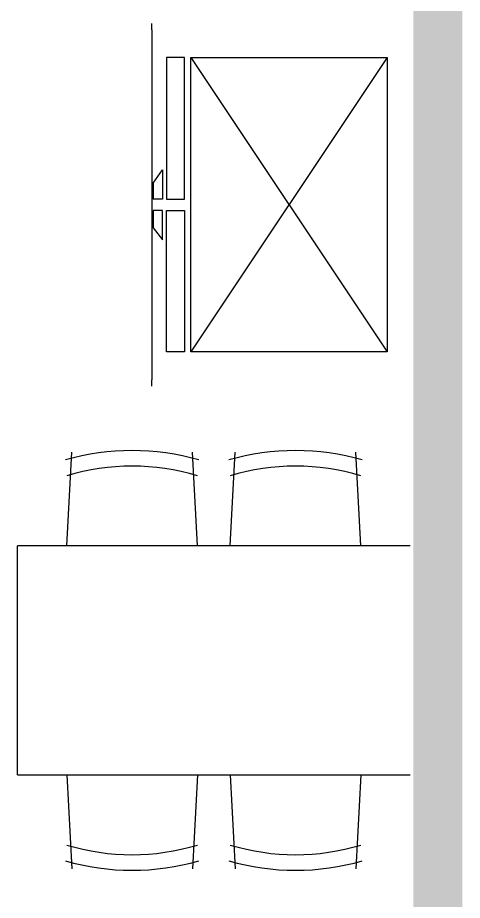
# Model space of a CAD drawing. Header units: inches. Extents: x 5877 to 13759, y 12099 to 29642.
# Drawn here: x 11174 to 12534, y 16520 to 19219 of the extents above; entities that cross this region are included whole.
import ezdxf

# ---------------------------------------------------------------- set-up
doc = ezdxf.new("R2010")
doc.units = ezdxf.units.IN
doc.header["$MEASUREMENT"] = 0
for name, color, linetype in [('A-FUR1', 8, 'Continuous'), ('A-FUR2', 6, 'Continuous'), ('A-TXT1', 3, 'Continuous'), ('F-일반가구', 6, 'Continuous')]:
    doc.layers.add(name, color=color, linetype=linetype)

msp = doc.modelspace()

# ---------------------------------------------------------------- hatches: boundary and pattern name
at = {"layer": 'A-TXT1'}
h = msp.add_hatch(color=1, dxfattribs=at)
h.dxf.hatch_style = 1
h.paths.add_polyline_path([(12383.6, 15352), (12383.6, 15202), (12458.6, 15202), (12533.6, 15202), (12533.6, 15352), (12533.6, 21207), (12533.6, 22072), (12383.6, 22072), (12383.6, 21357), (12383.6, 21207)])

# ---------------------------------------------------------------- linework, layer by layer
at = {"layer": 'A-FUR1', "color": 0}
for p, q in [((11683.6, 19097.1), (11628.6, 19097.1)), ((11628.6, 19097.1), (11628.6, 18664.6)), ((11683.6, 18664.6), (11683.6, 19097.1)), ((12303.6, 19097.1), (11703.6, 18197.1)), ((11703.6, 19097.1), (12303.6, 18197.1)), ((11703.6, 18197.1), (11703.6, 19097.1)), ((11703.6, 19097.1), (12303.6, 19097.1)), ((12303.6, 19097.1), (12303.6, 18197.1)), ((11587.6, 18713.6), (11617.1, 18753.9)), ((11617.1, 18753.9), (11617.1, 18664.6)), ((11587.6, 18713.6), (11587.6, 18664.6)), ((11617.1, 18664.6), (11587.6, 18664.6)), ((11628.6, 18664.6), (11683.6, 18664.6)), ((11617.1, 18629.6), (11587.6, 18629.6)), ((11587.6, 18629.6), (11587.6, 18576.6)), ((11617.1, 18540.3), (11617.1, 18629.6)), ((11628.6, 18629.6), (11683.6, 18629.6)), ((11628.6, 18197.1), (11628.6, 18629.6)), ((11683.6, 18629.6), (11683.6, 18197.1)), ((11587.6, 18576.6), (11617.1, 18540.3)), ((11683.6, 18197.1), (11628.6, 18197.1)), ((12303.6, 18197.1), (11703.6, 18197.1)), ((12373.6, 17603.4), (11173.6, 17603.4)), ((11173.6, 16903.4), (11173.6, 17603.4)), ((11173.6, 16903.4), (12373.6, 16903.4))]:
    msp.add_line(p, q, dxfattribs=at)
at = {"layer": 'A-FUR1'}
for p, q in [((11323.6, 17603.4), (11339.1, 17890.9)), ((11723.6, 17603.4), (11708.1, 17890.9)), ((11823.6, 17603.4), (11839.1, 17890.9)), ((12223.6, 17603.4), (12208.1, 17890.9)), ((11323.6, 16903.4, 0), (11339.1, 16616, 0)), ((11723.6, 16903.4, 0), (11708.1, 16616, 0)), ((11823.6, 16903.4, 0), (11839.1, 16616, 0)), ((12223.6, 16903.4, 0), (12208.1, 16616, 0))]:
    msp.add_line(p, q, dxfattribs=at)
for centre, radius, start, end in [((11523.6, 17157.9), 737.4, 73.9294, 106.0706), ((12023.6, 17157.9), 737.4, 73.9294, 106.0706), ((11523.6, 17155.3), 692.4, 73.2466, 106.7534), ((12023.6, 17155.3), 692.4, 73.2466, 106.7534), ((11523.6, 17351.6, 0), 692.4, 253.2466, 286.7534), ((12023.6, 17351.6, 0), 692.4, 253.2466, 286.7534), ((11523.6, 17348.9, 0), 737.4, 253.9294, 286.0706), ((12023.6, 17348.9, 0), 737.4, 253.9294, 286.0706)]:
    msp.add_arc(centre, radius, start, end, dxfattribs=at)
at = {"layer": 'A-FUR2', "color": 0}
msp.add_line((11583.6, 19182), (11583.6, 18112), dxfattribs=at)
at = {"layer": 'F-일반가구', "color": 0}
for p, q in [((11583.6, 19182), (11583.6, 19202)), ((11583.6, 18092), (11583.6, 18112))]:
    msp.add_line(p, q, dxfattribs=at)

doc.saveas('drawing.dxf')
